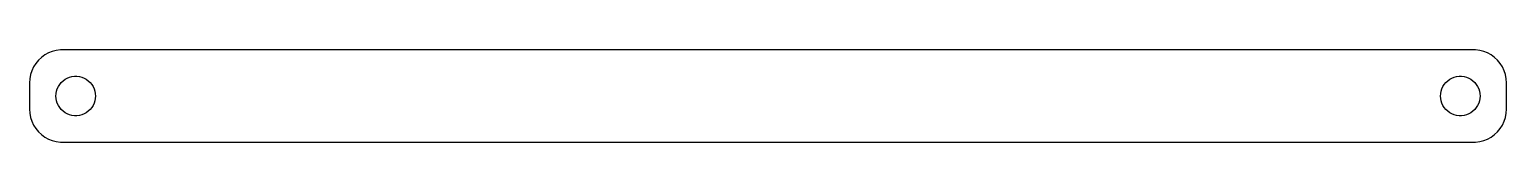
# Model space of a CAD drawing. Header units: metres. Extents: x -112 to 112, y -7 to 7.
import ezdxf

# ---------------------------------------------------------------- set-up
doc = ezdxf.new("R2010")
doc.units = ezdxf.units.M

msp = doc.modelspace()

# ---------------------------------------------------------------- linework, layer by layer
for p, q in [((-108.545, 6.75528), (-109.129, 6.52412)), ((-107.937, 6.91142), (-108.545, 6.75528)), ((-107.314, 6.99013), (-107.937, 6.91142)), ((107.314, 6.99013), (-107.314, 6.99013)), ((107.937, 6.91142), (107.314, 6.99013)), ((108.545, 6.75528), (107.937, 6.91142)), ((109.129, 6.52412), (108.545, 6.75528)), ((-111.045, 4.93892), (-111.382, 4.40877)), ((-110.645, 5.42273), (-111.045, 4.93892)), ((-110.187, 5.85255), (-110.645, 5.42273)), ((-109.679, 6.22163), (-110.187, 5.85255)), ((-109.129, 6.52412), (-109.679, 6.22163)), ((109.679, 6.22163), (109.129, 6.52412)), ((110.187, 5.85255), (109.679, 6.22163)), ((110.645, 5.42273), (110.187, 5.85255)), ((111.045, 4.93892), (110.645, 5.42273)), ((111.382, 4.40877), (111.045, 4.93892)), ((-111.961, 2.62666), (-112, 2)), ((-111.843, 3.24344), (-111.961, 2.62666)), ((-111.649, 3.84062), (-111.843, 3.24344)), ((-111.382, 4.40877), (-111.649, 3.84062)), ((-107.187, 2.05363), (-106.912, 2.31154)), ((-106.912, 2.31154), (-106.607, 2.53297)), ((-106.607, 2.53297), (-106.277, 2.71448)), ((-106.277, 2.71448), (-105.927, 2.85316)), ((-105.927, 2.85316), (-105.562, 2.94685)), ((-105.562, 2.94685), (-105.188, 2.99408)), ((-105.188, 2.99408), (-104.812, 2.99408)), ((-104.812, 2.99408), (-104.438, 2.94685)), ((-104.438, 2.94685), (-104.073, 2.85316)), ((-104.073, 2.85316), (-103.723, 2.71448)), ((-103.723, 2.71448), (-103.393, 2.53297)), ((-103.393, 2.53297), (-103.088, 2.31154)), ((-103.088, 2.31154), (-102.813, 2.05363)), ((102.813, 2.05363), (103.088, 2.31154)), ((103.088, 2.31154), (103.393, 2.53297)), ((103.393, 2.53297), (103.723, 2.71448)), ((103.723, 2.71448), (104.073, 2.85316)), ((104.073, 2.85316), (104.438, 2.94685)), ((104.438, 2.94685), (104.812, 2.99408)), ((104.812, 2.99408), (105.188, 2.99408)), ((105.188, 2.99408), (105.562, 2.94685)), ((105.562, 2.94685), (105.927, 2.85316)), ((105.927, 2.85316), (106.277, 2.71448)), ((106.277, 2.71448), (106.607, 2.53297)), ((106.607, 2.53297), (106.912, 2.31154)), ((106.912, 2.31154), (107.187, 2.05363)), ((111.649, 3.84062), (111.382, 4.40877)), ((111.843, 3.24344), (111.649, 3.84062)), ((111.961, 2.62666), (111.843, 3.24344)), ((112, 2), (111.961, 2.62666)), ((-112, 2), (-112, -2)), ((-108, 0), (-107.976, 0.375992)), ((-107.976, -0.375992), (-108, 0)), ((-107.976, 0.375992), (-107.906, 0.746063)), ((-107.906, 0.746063), (-107.789, 1.10437)), ((-107.789, 1.10437), (-107.629, 1.44525)), ((-107.629, 1.44525), (-107.427, 1.76335)), ((-107.427, 1.76335), (-107.187, 2.05363)), ((-102.813, 2.05363), (-102.573, 1.76335)), ((-102.573, 1.76335), (-102.371, 1.44525)), ((-102.371, 1.44525), (-102.211, 1.10437)), ((-102.211, 1.10437), (-102.094, 0.746063)), ((-102.094, 0.746063), (-102.024, 0.375992)), ((-102.024, 0.375992), (-102, 0)), ((-102, 0), (-102.024, -0.375992)), ((102, 0), (102.024, 0.375992)), ((102.024, -0.375992), (102, 0)), ((102.024, 0.375992), (102.094, 0.746063)), ((102.094, 0.746063), (102.211, 1.10437)), ((102.211, 1.10437), (102.371, 1.44525)), ((102.371, 1.44525), (102.573, 1.76335)), ((102.573, 1.76335), (102.813, 2.05363)), ((107.187, 2.05363), (107.427, 1.76335)), ((107.427, 1.76335), (107.629, 1.44525)), ((107.629, 1.44525), (107.789, 1.10437)), ((107.789, 1.10437), (107.906, 0.746063)), ((107.906, 0.746063), (107.976, 0.375992)), ((107.976, 0.375992), (108, 0)), ((108, 0), (107.976, -0.375992)), ((112, -2), (112, 2)), ((-112, -2), (-111.961, -2.62666)), ((-107.906, -0.746063), (-107.976, -0.375992)), ((-107.789, -1.10437), (-107.906, -0.746063)), ((-107.629, -1.44525), (-107.789, -1.10437)), ((-107.427, -1.76335), (-107.629, -1.44525)), ((-107.187, -2.05363), (-107.427, -1.76335)), ((-106.912, -2.31154), (-107.187, -2.05363)), ((-102.813, -2.05363), (-103.088, -2.31154)), ((-102.573, -1.76335), (-102.813, -2.05363)), ((-102.371, -1.44525), (-102.573, -1.76335)), ((-102.211, -1.10437), (-102.371, -1.44525)), ((-102.094, -0.746063), (-102.211, -1.10437)), ((-102.024, -0.375992), (-102.094, -0.746063)), ((102.094, -0.746063), (102.024, -0.375992)), ((102.211, -1.10437), (102.094, -0.746063)), ((102.371, -1.44525), (102.211, -1.10437)), ((102.573, -1.76335), (102.371, -1.44525)), ((102.813, -2.05363), (102.573, -1.76335)), ((103.088, -2.31154), (102.813, -2.05363)), ((107.187, -2.05363), (106.912, -2.31154)), ((107.427, -1.76335), (107.187, -2.05363)), ((107.629, -1.44525), (107.427, -1.76335)), ((107.789, -1.10437), (107.629, -1.44525)), ((107.906, -0.746063), (107.789, -1.10437)), ((107.976, -0.375992), (107.906, -0.746063)), ((111.961, -2.62666), (112, -2)), ((-111.961, -2.62666), (-111.843, -3.24344)), ((-111.843, -3.24344), (-111.649, -3.84062)), ((-111.649, -3.84062), (-111.382, -4.40877)), ((-111.382, -4.40877), (-111.045, -4.93892)), ((-106.607, -2.53297), (-106.912, -2.31154)), ((-106.277, -2.71448), (-106.607, -2.53297)), ((-105.927, -2.85316), (-106.277, -2.71448)), ((-105.562, -2.94685), (-105.927, -2.85316)), ((-105.188, -2.99408), (-105.562, -2.94685)), ((-104.812, -2.99408), (-105.188, -2.99408)), ((-104.438, -2.94685), (-104.812, -2.99408)), ((-104.073, -2.85316), (-104.438, -2.94685)), ((-103.723, -2.71448), (-104.073, -2.85316)), ((-103.393, -2.53297), (-103.723, -2.71448)), ((-103.088, -2.31154), (-103.393, -2.53297)), ((103.393, -2.53297), (103.088, -2.31154)), ((103.723, -2.71448), (103.393, -2.53297)), ((104.073, -2.85316), (103.723, -2.71448)), ((104.438, -2.94685), (104.073, -2.85316)), ((104.812, -2.99408), (104.438, -2.94685)), ((105.188, -2.99408), (104.812, -2.99408)), ((105.562, -2.94685), (105.188, -2.99408)), ((105.927, -2.85316), (105.562, -2.94685)), ((106.277, -2.71448), (105.927, -2.85316)), ((106.607, -2.53297), (106.277, -2.71448)), ((106.912, -2.31154), (106.607, -2.53297)), ((111.045, -4.93892), (111.382, -4.40877)), ((111.382, -4.40877), (111.649, -3.84062)), ((111.649, -3.84062), (111.843, -3.24344)), ((111.843, -3.24344), (111.961, -2.62666)), ((-111.045, -4.93892), (-110.645, -5.42273)), ((-110.645, -5.42273), (-110.187, -5.85255)), ((-110.187, -5.85255), (-109.679, -6.22163)), ((-109.679, -6.22163), (-109.129, -6.52412)), ((-109.129, -6.52412), (-108.545, -6.75528)), ((108.545, -6.75528), (109.129, -6.52412)), ((109.129, -6.52412), (109.679, -6.22163)), ((109.679, -6.22163), (110.187, -5.85255)), ((110.187, -5.85255), (110.645, -5.42273)), ((110.645, -5.42273), (111.045, -4.93892)), ((-108.545, -6.75528), (-107.937, -6.91142)), ((-107.937, -6.91142), (-107.314, -6.99013)), ((-107.314, -6.99013), (107.314, -6.99013)), ((107.314, -6.99013), (107.937, -6.91142)), ((107.937, -6.91142), (108.545, -6.75528))]:
    msp.add_line(p, q)

doc.saveas('drawing.dxf')
